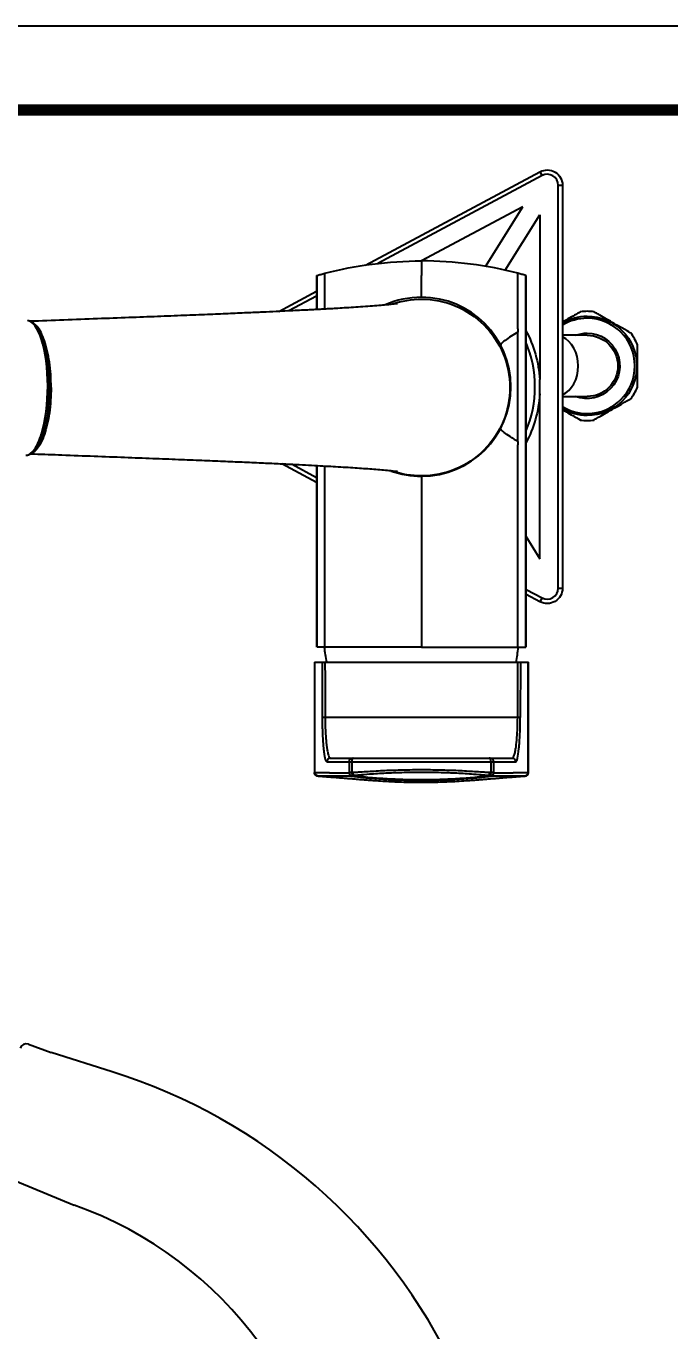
# Model space of a CAD drawing. Extents: x 0 to 1128, y 0 to 827.
# Drawn here: x 632.9 to 780.2, y 528 to 826.8 of the extents above; entities that cross this region are included whole.
import ezdxf

# ---------------------------------------------------------------- set-up
doc = ezdxf.new("R2010")
doc.units = 0
doc.header["$LTSCALE"] = 10
doc.header["$MEASUREMENT"] = 0
doc.header["$PDMODE"] = 3
doc.header["$PDSIZE"] = -10
doc.layers.get('0').update_dxf_attribs({"linetype": 'CONTINUOUS'})
doc.layers.get('DEFPOINTS').update_dxf_attribs({"linetype": 'CONTINUOUS'})
doc.layers.add('1', color=7, linetype='CONTINUOUS')
doc.layers.add('6', color=2, linetype='CONTINUOUS')
doc.layers.add('보조선', color=2, linetype='CONTINUOUS', lineweight=25)
doc.styles.add('Daelim Dimension', font='')
doc.styles.get('Daelim Dimension').set_extended_font_data('나눔고딕')
doc.dimstyles.new('DEFAULT', dxfattribs={"dimscale": 2, "dimtxt": 2, "dimasz": 2, "dimexe": 0, "dimexo": 2, "dimgap": 1, "dimtad": 1, "dimdec": 0, "dimzin": 9, "dimdsep": 46, "dimtxsty": 'Daelim Dimension', "dimcen": 0.5, "dimclrd": 5, "dimclre": 5, "dimclrt": 256, "dimadec": 1, "dimazin": 0, "dimtfac": 1, "dimtdec": 0, "dimtix": 1, "dimtmove": 0, "dimatfit": 3, "dimfxl": 1, "dimtolj": 1, "dimtzin": 1, "dimlwd": 9, "dimlwe": 9, "dimarcsym": 0})

# ---------------------------------------------------------------- blocks, each defined once
blk = doc.blocks.new('*D1')
at = {"color": 5, "lineweight": 9, "ltscale": 0.5, "transparency": 16777216}
for p, q in [((492.45, 580.88), (492.45, 298.67)), ((723.36, 341.56), (723.36, 298.67)), ((496.45, 298.67), (719.36, 298.67))]:
    blk.add_line(p, q, dxfattribs=at)
at = {"color": 5, "ltscale": 0.5, "transparency": 16777216}
for points in [[(496.45, 299.33), (496.45, 298), (492.45, 298.67)], [(719.36, 299.33), (719.36, 298), (723.36, 298.67)]]:
    blk.add_solid(points, dxfattribs=at)
at = {"layer": 'DEFPOINTS', "color": 0, "ltscale": 0.5, "transparency": 16777216}
for p in [(492.45, 584.88), (723.36, 345.56), (723.36, 298.67)]:
    blk.add_point(p, dxfattribs=at)
at = {"color": 7, "ltscale": 0.5, "transparency": 16777216, "insert": (607.9, 306.12), "char_height": 10, "attachment_point": 5, "style": 'Daelim Dimension'}
blk.add_mtext('\\A1;231', dxfattribs=at)
blk = doc.blocks.new('*D4')
at = {"color": 5, "lineweight": 9, "ltscale": 0.5, "transparency": 16777216}
for p, q in [((488.45, 584.88), (412.09, 584.88)), ((412.09, 349.56), (412.09, 580.88)), ((691.97, 345.56), (412.09, 345.56))]:
    blk.add_line(p, q, dxfattribs=at)
at = {"color": 5, "ltscale": 0.5, "transparency": 16777216}
for points in [[(411.43, 580.88), (412.76, 580.88), (412.09, 584.88)], [(411.43, 349.56), (412.76, 349.56), (412.09, 345.56)]]:
    blk.add_solid(points, dxfattribs=at)
at = {"layer": 'DEFPOINTS', "color": 0, "ltscale": 0.5, "transparency": 16777216}
for p in [(412.09, 584.88), (492.45, 584.88), (695.97, 345.56)]:
    blk.add_point(p, dxfattribs=at)
at = {"color": 7, "ltscale": 0.5, "transparency": 16777216, "insert": (404.64, 465.22), "char_height": 10, "attachment_point": 5, "rotation": 90, "style": 'Daelim Dimension'}
blk.add_mtext('\\A1;239', dxfattribs=at)

msp = doc.modelspace()

# ---------------------------------------------------------------- linework, layer by layer
at = {"ltscale": 0.5}
msp.add_lwpolyline([(0, 0), (1128.4, 0), (1128.4, 826.8), (0, 826.8)], close=True, dxfattribs=at)
at = {"color": 5, "linetype": 'ByBlock', "lineweight": 200, "const_width": 2.6}
msp.add_lwpolyline([(18.14, 35.4), (1110.14, 35.4), (1110.14, 807.6), (18.14, 807.6)], close=True, dxfattribs=at)
at = {"layer": '1', "color": 7, "linetype": 'Continuous'}
for p, q in [((710.55, 772.08), (750.51, 793.45)), ((750.98, 792.57), (713.37, 772.45)), ((750.51, 793.45), (750.98, 792.57)), ((754.66, 698.05), (754.66, 790.36)), ((754.66, 790.36), (755.66, 790.36)), ((755.66, 790.36), (755.66, 698.05)), ((746.55, 785.43), (723.35, 773.03)), ((738.03, 771.78), (746.55, 785.43)), ((742.54, 770.89), (750.46, 783.58)), ((750.46, 783.58), (750.46, 745.85)), ((690.7, 761.45), (699.38, 766.1)), ((699.38, 764.96), (693.03, 761.57)), ((761.33, 755.98), (755.66, 755.98)), ((750.46, 704.83), (750.46, 742.56)), ((755.66, 741.98), (761.33, 741.98)), ((699.38, 722.31), (691.44, 726.56)), ((693.76, 726.45), (699.38, 723.45)), ((747.25, 709.98), (750.46, 704.83)), ((747.34, 697.79), (750.98, 695.84)), ((750.51, 694.96), (747.34, 696.66)), ((754.66, 698.05), (755.66, 698.05)), ((750.98, 695.84), (750.51, 694.96)), ((698.86, 681.13), (698.86, 655.82)), ((698.86, 681.13), (698.96, 681.13)), ((698.96, 655.86), (698.96, 681.13)), ((698.96, 681.13), (700.7, 681.13)), ((700.72, 668.45), (700.7, 681.13)), ((700.7, 681.13), (701.29, 681.13)), ((701.29, 681.13), (745.43, 681.13)), ((745.43, 681.13), (746.02, 681.13)), ((746.02, 681.13), (745.99, 668.45)), ((746.02, 681.13), (747.75, 681.13)), ((747.75, 681.13), (747.75, 655.86)), ((747.75, 681.13), (747.86, 681.13)), ((747.86, 655.82), (747.86, 681.13)), ((745.4, 668.46), (701.31, 668.46)), ((701.74, 658.33), (706.8, 658.33)), ((702.53, 659.13), (707.59, 659.13)), ((706.8, 658.33), (706.8, 655.82)), ((706.8, 658.33), (707.4, 658.33)), ((707.4, 658.33), (707.4, 655.83)), ((707.4, 658.33), (739.31, 658.33)), ((707.88, 659.13), (738.84, 659.13)), ((739.12, 659.13), (744.18, 659.13)), ((739.31, 655.83), (739.31, 658.33)), ((739.31, 658.33), (739.92, 658.33)), ((739.92, 655.82), (739.92, 658.33)), ((739.92, 658.33), (744.98, 658.33)), ((698.97, 655.86), (698.96, 655.86)), ((747.75, 655.86), (747.75, 655.86)), ((652.56, 587.33), (638.58, 591.76)), ((628.22, 563.28), (643.89, 556.79))]:
    msp.add_line(p, q, dxfattribs=at)
at = {"layer": '1', "color": 7, "linetype": 'Continuous', "extrusion": (0, 0, -1)}
for centre, radius, start, end in [((-752.16, 790.36), 3.5, 61.8547, 180), ((-761.31, 748.98), 11.38, 60.238, 90), ((-761.31, 748.98), 11.38, 90, 270), ((-723.36, 744.2), 27.15, 151.6396, 176.5223), ((-761.28, 748.98), 7.5, 90, 291.0375), ((-761.28, 748.98), 7.5, 68.9569, 90), ((-761.33, 748.98), 7, 90, 270), ((-723.36, 744.2), 27.15, 183.4777, 208.3604), ((-761.31, 748.98), 11.38, 270, 299.756), ((-752.16, 698.05), 3.5, 180, 298.1453), ((-723.36, 685.96), 22.2, 347.4211, 356.2963)]:
    msp.add_arc(centre, radius, start, end, dxfattribs=at)
at = {"layer": '1', "color": 7, "linetype": 'Continuous'}
for centre, radius, start, end in [((752.16, 790.36), 2.5, 0, 118.1453), ((723.36, 744.2), 20.5, 90, 113.9293), ((723.36, 744.2), 20.5, 270, 90), ((761.31, 748.98), 10.91, 90, 121.174), ((761.31, 748.98), 12.5, 90, 97.2442), ((761.31, 748.98), 12.5, 82.7435, 90), ((761.31, 748.98), 10.91, 270, 90), ((761.31, 748.98), 12.5, 22.7337, 37.1531), ((723.36, 744.2), 26, 336.7664, 23.2336), ((723.36, 744.2), 27.15, 356.5223, 3.4777), ((761.31, 748.98), 12.5, 322.8073, 337.1081), ((761.31, 748.98), 10.91, 238.8199, 270), ((761.31, 748.98), 12.5, 262.7435, 277.246), ((723.36, 744.2), 20.5, 250.3017, 270), ((752.16, 698.05), 2.5, 241.8547, 0), ((723.36, 685.96), 22.2, 347.4211, 356.2963)]:
    msp.add_arc(centre, radius, start, end, dxfattribs=at)
for centre, major_axis, ratio, start_param, end_param in [((633.4, 744.87), (0, 14), 0.34202, 4.420417, 5.576622), ((753.97, 748.98), (0, 7), 0.75471, 3.467238, 5.957441), ((702.53, 658.33), (0, -0.8), 0.995674, 3.138794, 4.712389), ((707.59, 658.33), (0, 0.8), 0.995674, 0, 1.570796), ((707.88, 658.33), (0, -0.8), 0.590907, 3.141593, 4.712389), ((738.84, 658.33), (0, 0.8), 0.590907, 4.712389, 6.283185), ((739.12, 658.33), (0, -0.8), 0.995674, 1.570796, 3.141593), ((744.18, 658.33), (0, 0.8), 0.995674, 4.712389, 6.283185), ((699.76, 655.86), (0.013, 0.8), 0.995674, 1.587644, 3.075009), ((699.77, 655.86), (0.013, 0.8), 0.995674, 1.587385, 3.074858), ((746.95, 655.86), (0.014, -0.8), 0.995672, 0.066592, 1.553915), ((746.96, 655.86), (0.014, -0.8), 0.995672, 0.066439, 1.553915)]:
    msp.add_ellipse(centre, major_axis=major_axis, ratio=ratio, start_param=start_param, end_param=end_param, dxfattribs=at)
for points, degree in [([(701.26, 770.18), (708.31, 772.03), (715.82, 773.03), (723.36, 773.03)], 3), ([(723.36, 773.03), (723.36, 771.92), (723.36, 770.81), (723.36, 769.7)], 3), ([(745.46, 770.18), (738.4, 772.03), (730.9, 773.03), (723.36, 773.03)], 3), ([(699.38, 769.66), (699.4, 769.67), (699.43, 769.68), (699.47, 769.69)], 3), ([(699.47, 761.89), (699.47, 769.69)], 1), ([(701.26, 761.99), (701.26, 770.18)], 1), ([(745.46, 757.49), (745.46, 770.18)], 1), ([(747.25, 684.53), (747.25, 769.69)], 1), ([(747.34, 769.66), (747.32, 769.67), (747.29, 769.68), (747.25, 769.69)], 3), ([(745.46, 757.49), (745.46, 757.24), (745.46, 756.98), (745.46, 756.72)], 3), ([(638.12, 741.93), (638.15, 742.62), (638.14, 743.31)], 2), ([(745.46, 731.69), (745.46, 731.43), (745.46, 731.17), (745.46, 730.92)], 3), ([(745.46, 684.53), (745.46, 730.92)], 1), ([(699.47, 684.53), (699.47, 726.16)], 1), ([(701.26, 684.53), (701.26, 726.06)], 1), ([(723.36, 718.7), (723.36, 707.31), (723.36, 695.92), (723.36, 684.53)], 3), ([(701.26, 684.53), (699.47, 684.53)], 1), ([(745.46, 684.53), (747.25, 684.53)], 1), ([(701.29, 681.13), (701.29, 679.72), (701.3, 676.9), (701.31, 672.68), (701.31, 669.87), (701.31, 668.46)], 3), ([(745.4, 668.46), (745.41, 669.87), (745.41, 672.68), (745.42, 676.9), (745.42, 679.72), (745.43, 681.13)], 3), ([(707.59, 659.13), (707.6, 659.13), (707.63, 659.13), (707.73, 659.13), (707.82, 659.13), (707.88, 659.13)], 3), ([(739.12, 659.13), (739.12, 659.13), (739.09, 659.13), (738.99, 659.13), (738.9, 659.13), (738.84, 659.13)], 3), ([(699.69, 655.06), (699.64, 655.06), (699.61, 655.06), (699.6, 655.07)], 3), ([(699.61, 655.07), (702.68, 654.83)], 1), ([(699.7, 655.06), (699.7, 655.06), (699.7, 655.06), (699.69, 655.06)], 3), ([(702.65, 654.83), (701.66, 654.9), (700.68, 654.98), (699.7, 655.06)], 3), ([(706.87, 655.82), (706.85, 655.82), (706.82, 655.82), (706.8, 655.82)], 3), ([(706.87, 655.82), (706.87, 655.47), (707.2, 655.07), (707.53, 655.03)], 3), ([(707.4, 655.83), (707.51, 655.83), (707.61, 655.84), (707.72, 655.84)], 3), ([(707.4, 655.83), (707.4, 655.54), (707.53, 655.21), (707.69, 655.09)], 3), ([(707.53, 655.03), (707.51, 655.03), (707.49, 655.03), (707.49, 655.03)], 3), ([(707.53, 655.03), (707.57, 655.02), (707.6, 655.02), (707.64, 655.01)], 3), ([(707.69, 655.09), (707.78, 655.11), (707.87, 655.13), (707.96, 655.15)], 3), ([(738.75, 655.15), (738.85, 655.13), (738.94, 655.11), (739.03, 655.09)], 3), ([(739, 655.84), (739.1, 655.84), (739.21, 655.83), (739.31, 655.83)], 3), ([(739.23, 655.03), (739.22, 655.03), (739.21, 655.03), (739.19, 655.03)], 3), ([(739.92, 655.82), (739.89, 655.82), (739.87, 655.82), (739.84, 655.82)], 3), ([(744.03, 654.83), (747.11, 655.07)], 1), ([(744.08, 654.83), (745.06, 654.9), (746.04, 654.98), (747.02, 655.06)], 3), ([(747.12, 655.07), (747.11, 655.06), (747.07, 655.06), (747.02, 655.06)], 3), ([(747.02, 655.06), (747.02, 655.06), (747.02, 655.06), (747.02, 655.06)], 3)]:
    msp.add_open_spline(points, degree=degree, dxfattribs=at)
for points, degree, knots in [([(699.38, 769.68), (699.38, 768.75), (699.38, 766.16), (699.38, 763.56), (699.38, 761.89)], 3, [0, 0, 0, 0, 0.35557, 1, 1, 1, 1]), ([(699.47, 769.69), (699.77, 769.77), (700.06, 769.86), (700.66, 770.02), (700.96, 770.1), (701.26, 770.18)], 3, [0, 0, 0, 0, 0.5, 0.5, 1, 1, 1, 1]), ([(723.36, 764.7), (723.36, 764.7), (723.36, 764.81), (723.36, 765.3), (723.36, 765.68), (723.36, 766.66), (723.36, 767.25), (723.36, 768.48), (723.36, 769.12), (723.36, 769.7)], 3, [0, 0, 0, 0, 0.25, 0.25, 0.5, 0.5, 0.75, 0.75, 1, 1, 1, 1]), ([(747.25, 769.69), (746.95, 769.77), (746.65, 769.86), (746.06, 770.02), (745.76, 770.1), (745.46, 770.18)], 3, [0, 0, 0, 0, 0.5, 0.5, 1, 1, 1, 1]), ([(747.34, 684.53), (747.34, 686.74), (747.34, 690.99), (747.34, 697.09), (747.34, 702.63), (747.34, 707.63), (747.34, 712.05), (747.34, 715.9), (747.34, 719.2), (747.34, 722.11), (747.34, 725.15), (747.34, 728.72), (747.34, 733.09), (747.34, 738.15), (747.34, 743.89), (747.34, 750.33), (747.34, 757.46), (747.34, 763.99), (747.34, 768.14), (747.34, 769.68)], 3, [0, 0, 0, 0, 0.078082, 0.149686, 0.214815, 0.273466, 0.325641, 0.37058, 0.409271, 0.441715, 0.473086, 0.51629, 0.567595, 0.627001, 0.694507, 0.770115, 0.853823, 0.945632, 1, 1, 1, 1]), ([(717.87, 763.23), (717.87, 763.23), (717.81, 763.23), (717.41, 763.17), (716.63, 763.08), (715.54, 762.97), (714.06, 762.83), (712.19, 762.68), (710.07, 762.52), (707.91, 762.38), (705.82, 762.25), (703.93, 762.14), (702.26, 762.04), (700.86, 761.97), (699.59, 761.9), (698.29, 761.83), (696.78, 761.75), (694.92, 761.66), (692.68, 761.55), (690.02, 761.42), (686.89, 761.28), (683.25, 761.12), (679.05, 760.93), (674.28, 760.73), (668.89, 760.52), (662.9, 760.28), (656.29, 760.03), (649.08, 759.76), (641.49, 759.47), (636.33, 759.28), (633.74, 759.19)], 3, [0, 0, 0, 0, 0.0176939, 0.0447293, 0.0741027, 0.1075082, 0.1449631, 0.186451, 0.2272844, 0.2640527, 0.2967479, 0.325362, 0.347528, 0.3664071, 0.3819955, 0.3968645, 0.4155063, 0.437569, 0.4633534, 0.4928619, 0.5260972, 0.5637688, 0.6053115, 0.6507297, 0.7000277, 0.7532117, 0.8092375, 0.8692858, 0.9328165, 0.996683, 0.996683, 0.996683, 0.996683]), ([(716.73, 763.16), (718.86, 763.89), (723.76, 764.72), (731.32, 763.22), (738.06, 758.72), (742.56, 751.98), (743.62, 746.68), (743.62, 744.03)], 3, [0, 0, 0, 0, 0.17525, 0.381438, 0.587625, 0.793813, 1, 1, 1, 1]), ([(637.81, 744.37), (637.81, 748.36), (637.31, 752.24), (635.59, 757.59), (634.43, 759.2), (633.21, 759.35)], 3, [0, 0, 0, 0, 0.520698, 0.520698, 1, 1, 1, 1]), ([(636.7, 754.97), (636.59, 755.3), (636.34, 756.01), (635.9, 756.97), (635.38, 757.84), (634.84, 758.5), (634.27, 758.98), (633.82, 759.21), (633.56, 759.28), (633.5, 759.29)], 3, [0, 0, 0, 0, 0.14072, 0.313657, 0.485184, 0.65764, 0.811019, 0.957804, 1, 1, 1, 1]), ([(638.59, 744.03), (638.59, 746.01), (638.32, 749.97), (637.16, 755.02), (635.58, 758.11), (634.41, 758.96), (633.9, 759.1)], 3, [0, 0, 0, 0, 0.2130924, 0.4261849, 0.6392773, 0.7999105, 0.7999105, 0.7999105, 0.7999105]), ([(759.8, 761.39), (759.8, 761.39), (759.65, 761.31), (758.91, 760.88), (758.04, 760.38), (756.53, 759.51), (756.11, 759.26), (755.69, 759.02)], 3, [0, 0, 0, 0, 0.315894, 0.315894, 0.823721, 0.823721, 1, 1, 1, 1]), ([(771.3, 756.49), (771.3, 756.49), (771.25, 756.52), (770.86, 756.75), (770.21, 757.12), (768.21, 758.28), (766.87, 759.05), (764.6, 760.36), (763.72, 760.87), (762.96, 761.31), (762.82, 761.39), (762.81, 761.39)], 3, [0, 0, 0, 0, 0.093887, 0.093887, 0.344132, 0.344132, 0.594377, 0.594377, 0.844622, 0.844622, 1, 1, 1, 1]), ([(745.46, 756.72), (744.93, 756.41), (744.4, 756.09), (743.38, 755.44), (742.9, 755.11), (742.14, 754.54), (741.86, 754.29), (741.53, 753.92), (741.48, 753.79), (741.52, 753.72)], 3, [0, 0, 0, 0, 0.233022, 0.233022, 0.488681, 0.488681, 0.744341, 0.744341, 1, 1, 1, 1]), ([(745.46, 731.69), (745.44, 735.53), (745.44, 739.37), (745.44, 745.47), (745.44, 747.72), (745.45, 752.22), (745.45, 754.47), (745.46, 756.72)], 3, [0, 0, 0, 0, 0.460502, 0.460502, 0.730214, 0.730214, 1, 1, 1, 1]), ([(636.75, 753.84), (636.75, 753.83), (636.75, 753.83), (637.62, 751.12), (638.12, 747.36), (638.11, 743.51)], 3, [0, 0, 0, 0, 0.002618, 0.002618, 1, 1, 1, 1]), ([(772.81, 744.09), (772.81, 744.09), (772.81, 744.09), (772.81, 744.08), (772.81, 744.52), (772.81, 746.21), (772.81, 747.55), (772.81, 750.37), (772.81, 751.72), (772.81, 753.45), (772.81, 753.88), (772.81, 753.88), (772.81, 753.88), (772.81, 753.88)], 3, [0, 0, 0, 0, 0.00054, 0.00054, 0.25038, 0.25038, 0.500221, 0.500221, 0.750061, 0.750061, 0.999901, 0.999901, 1, 1, 1, 1]), ([(632.82, 728.51), (632.84, 728.51), (632.86, 728.51), (633.54, 728.57), (634.2, 729.05), (635.41, 730.75), (635.95, 731.96), (637.31, 736.45), (637.81, 740.39), (637.81, 744.37)], 3, [0, 0, 0, 0, 0.007198, 0.007198, 0.255398, 0.255398, 0.503599, 0.503599, 1, 1, 1, 1]), ([(638.59, 744.03), (638.59, 742.04), (638.32, 738.08), (637.34, 733.83), (636.53, 731.91), (636.24, 731.34), (635.57, 730.08), (634.81, 729.25), (633.96, 728.85)], 3, [0, 0, 0, 0, 0.39557, 0.791139, 1, 1, 1, 1.460432, 1.460432, 1.460432, 1.460432]), ([(638.11, 743.51), (638.11, 739.66), (637.63, 735.85), (636.66, 733.38), (636.66, 733.38), (636.66, 733.38)], 3, [0, 0, 0, 0, 0.972881, 0.972881, 1, 1, 1, 1]), ([(743.62, 744.03), (743.62, 741.37), (742.56, 736.07), (738.06, 729.33), (731.32, 724.83), (723.77, 723.33), (718.87, 724.16), (716.74, 724.89)], 3, [0, 0, 0, 0, 0.206237, 0.412473, 0.61871, 0.824947, 1, 1, 1, 1]), ([(762.81, 736.58), (762.81, 736.58), (762.96, 736.66), (763.7, 737.09), (764.57, 737.59), (766.81, 738.88), (768.18, 739.67), (770.18, 740.83), (770.85, 741.22), (771.24, 741.44), (771.3, 741.47), (771.3, 741.48)], 3, [0, 0, 0, 0, 0.155626, 0.155626, 0.405807, 0.405807, 0.655988, 0.655988, 0.906169, 0.906169, 1, 1, 1, 1]), ([(755.63, 738.98), (756.06, 738.74), (756.48, 738.49), (758.01, 737.61), (758.89, 737.1), (759.65, 736.66), (759.79, 736.58), (759.8, 736.58)], 3, [0, 0, 0, 0, 0.17738, 0.17738, 0.684904, 0.684904, 1, 1, 1, 1]), ([(632.91, 728.52), (633.08, 728.53), (633.45, 728.61), (634.01, 728.9), (634.58, 729.37), (635.13, 730.03), (635.65, 730.87), (636.13, 731.89), (636.47, 732.74), (636.63, 733.27), (636.66, 733.38)], 3, [0, 0, 0, 0, 0.1057, 0.235873, 0.371015, 0.515429, 0.664315, 0.813351, 0.963924, 1, 1, 1, 1]), ([(745.46, 731.69), (745.43, 731.7), (745.41, 731.72), (745.23, 731.82), (745.08, 731.91), (744.63, 732.17), (744.34, 732.35), (743.5, 732.88), (743, 733.23), (742.19, 733.83), (741.89, 734.09), (741.54, 734.48), (741.48, 734.62), (741.52, 734.69)], 3, [0, 0, 0, 0, 0.01107, 0.01107, 0.076998, 0.076998, 0.208856, 0.208856, 0.47257, 0.47257, 0.736285, 0.736285, 1, 1, 1, 1]), ([(633.9, 728.86), (634.2, 728.85), (634.5, 728.84), (634.8, 728.82), (636.89, 728.75), (641.44, 728.58), (648.34, 728.32), (655.31, 728.06), (661.77, 727.81), (667.66, 727.58), (673.03, 727.37), (677.88, 727.17), (682.43, 726.97), (686.63, 726.78), (690.48, 726.61), (693.85, 726.45), (696.84, 726.3), (699.55, 726.16), (702.02, 726.02), (704.39, 725.89), (706.61, 725.75), (708.72, 725.62), (710.69, 725.48), (712.57, 725.34), (714.36, 725.19), (715.79, 725.06), (716.83, 724.95), (717.46, 724.87), (717.84, 724.82), (717.87, 724.81), (717.87, 724.81)], 3, [-0.007527, -0.007527, -0.007527, -0.007527, 0, 0, 0, 0.052933, 0.115119, 0.17456, 0.230622, 0.283603, 0.333507, 0.380339, 0.424102, 0.470363, 0.512626, 0.550905, 0.586741, 0.6213, 0.654582, 0.686586, 0.722311, 0.756299, 0.790403, 0.827828, 0.868621, 0.912233, 0.942634, 0.969801, 0.994025, 1, 1, 1, 1]), ([(699.38, 726.17), (699.38, 725.85), (699.38, 723.85), (699.38, 719.94), (699.38, 714.19), (699.38, 707.75), (699.38, 700.62), (699.38, 692.8), (699.38, 687.36), (699.38, 684.53)], 3, [0, 0, 0, 0, 0.022605, 0.144089, 0.282139, 0.436755, 0.607937, 0.795686, 1, 1, 1, 1]), ([(723.36, 723.7), (723.36, 723.7), (723.36, 723.6), (723.36, 723.1), (723.36, 722.72), (723.36, 721.73), (723.36, 721.13), (723.36, 720.2), (723.36, 719.89), (723.36, 719.42), (723.36, 719.27), (723.36, 718.97), (723.36, 718.83), (723.36, 718.7)], 3, [0, 0, 0, 0, 0.251477, 0.251477, 0.502953, 0.502953, 0.75443, 0.75443, 0.880168, 0.880168, 0.943037, 0.943037, 1, 1, 1, 1]), ([(723.36, 684.53), (722.9, 684.53), (722.42, 684.53), (721.49, 684.53), (721.02, 684.53), (719.62, 684.53), (718.68, 684.53), (715.88, 684.53), (714.01, 684.53), (708.47, 684.53), (704.82, 684.53), (701.26, 684.53)], 3, [0, 0, 0, 0, 0.062875, 0.062875, 0.125751, 0.125751, 0.251501, 0.251501, 0.503002, 0.503002, 1, 1, 1, 1]), ([(723.36, 684.53), (723.81, 684.53), (724.29, 684.53), (725.22, 684.53), (725.68, 684.53), (727.08, 684.53), (728.01, 684.53), (730.8, 684.53), (732.66, 684.53), (738.2, 684.53), (741.87, 684.53), (745.46, 684.53)], 3, [0, 0, 0, 0, 0.0625, 0.0625, 0.125, 0.125, 0.25, 0.25, 0.5, 0.5, 1, 1, 1, 1]), ([(701.74, 658.33), (701.64, 658.33), (701.54, 658.54), (701.44, 658.74), (701.34, 659.14), (701.25, 659.54), (701.09, 660.67), (701.02, 661.39), (700.95, 662.1), (700.89, 662.94), (700.84, 663.77), (700.8, 664.69), (700.76, 665.59), (700.74, 666.55), (700.72, 667.49), (700.72, 668.45)], 2, [0, 0, 0, 0.125, 0.125, 0.25, 0.25, 0.375, 0.5, 0.5, 0.625, 0.625, 0.75, 0.75, 0.875, 0.875, 1, 1, 1]), ([(701.31, 668.46), (701.32, 668), (701.33, 667.06), (701.38, 665.65), (701.45, 664.26), (701.56, 662.93), (701.69, 661.72), (701.87, 660.62), (702.08, 659.77), (702.23, 659.4), (702.3, 659.3)], 3, [0, 0, 0, 0, 0.103618, 0.212184, 0.326056, 0.44557, 0.571051, 0.699157, 0.857385, 1, 1, 1, 1]), ([(744.41, 659.3), (744.43, 659.34), (744.5, 659.47), (744.66, 659.84), (744.84, 660.59), (745.05, 661.89), (745.23, 663.73), (745.37, 666.06), (745.39, 667.68), (745.4, 668.46)], 3, [0, 0, 0, 0, 0.045926, 0.141876, 0.288647, 0.428859, 0.634659, 0.824519, 1, 1, 1, 1]), ([(744.98, 658.33), (745.01, 658.33), (745.08, 658.35), (745.21, 658.56), (745.44, 659.26), (745.66, 660.8), (745.83, 662.89), (745.92, 664.65), (745.97, 666.21), (745.99, 667.48), (745.99, 668.12), (745.99, 668.45)], 3, [0, 0, 0, 0, 0.058933, 0.131937, 0.262389, 0.517075, 0.642009, 0.764406, 0.883832, 0.939918, 1, 1, 1, 1]), ([(702.3, 659.3), (702.3, 659.3), (702.38, 659.19), (702.45, 659.16), (702.53, 659.13)], 3, [0, 0, 0, 0, 0.004832, 1, 1, 1, 1]), ([(744.18, 659.13), (744.23, 659.14), (744.31, 659.16), (744.38, 659.26), (744.41, 659.3)], 3, [0, 0, 0, 0, 0.657307, 1, 1, 1, 1]), ([(698.86, 655.87), (698.86, 655.77), (698.89, 655.57), (699.06, 655.31), (699.31, 655.12), (699.51, 655.07), (699.61, 655.06)], 3, [0, 0, 0, 0, 0.24124, 0.500097, 0.758906, 1, 1, 1, 1]), ([(698.96, 655.86), (698.94, 655.86), (698.9, 655.86), (698.87, 655.86), (698.86, 655.86), (698.86, 655.86)], 3, [0, 0, 0, 0, 0.380227, 0.760454, 1, 1, 1, 1]), ([(698.97, 655.86), (701.14, 655.83), (702.88, 655.82), (704.97, 655.8), (706.8, 655.82)], 2, [0, 0, 0, 0.5, 0.5, 1, 1, 1]), ([(707.49, 655.03), (706.86, 655.03), (705.57, 655.02), (703.64, 655.02), (701.68, 655.04), (700.36, 655.05), (699.7, 655.06)], 3, [0, 0, 0, 0, 0.241301, 0.488405, 0.7413, 1, 1, 1, 1]), ([(702.65, 654.83), (702.98, 654.81), (703.65, 654.76), (704.65, 654.68), (705.58, 654.6), (706.42, 654.53), (707.16, 654.47), (707.78, 654.41), (708.41, 654.36), (708.93, 654.31), (709.42, 654.27), (709.89, 654.24), (710.47, 654.19), (711.47, 654.11), (713.07, 653.99), (714.9, 653.88), (716.71, 653.78), (718.69, 653.7), (720.91, 653.64), (722.49, 653.63), (723.28, 653.63)], 3, [0, 0, 0, 0, 0.103964, 0.20359, 0.288289, 0.358133, 0.413229, 0.448006, 0.474334, 0.500104, 0.526485, 0.553502, 0.581198, 0.640721, 0.706921, 0.780134, 0.839172, 0.895848, 0.950108, 1, 1, 1, 1]), ([(707.4, 655.83), (707.34, 655.83), (707.23, 655.83), (707.08, 655.83), (706.96, 655.82), (706.9, 655.82), (706.87, 655.82)], 3, [0, 0, 0, 0, 0.252153, 0.502928, 0.752232, 1, 1, 1, 1]), ([(707.69, 655.09), (707.66, 655.09), (707.6, 655.08), (707.54, 655.04), (707.53, 655.03), (707.53, 655.03)], 3, [0, 0, 0, 0, 0.257942, 0.537776, 1, 1, 1, 1]), ([(707.64, 655.01), (707.79, 655), (708.15, 654.95), (708.99, 654.85), (709.94, 654.75), (710.96, 654.65), (712.12, 654.54), (713.71, 654.41), (715.8, 654.27), (718.11, 654.16), (720.66, 654.08), (722.43, 654.07), (723.36, 654.06)], 3, [0, 0, 0, 0, 0.030796, 0.072662, 0.166094, 0.217705, 0.272576, 0.392074, 0.524584, 0.670082, 0.827507, 1, 1, 1, 1]), ([(723.36, 656.45), (722.67, 656.45), (721.23, 656.44), (718.4, 656.39), (715.63, 656.3), (713.02, 656.16), (711.16, 656.04), (709.68, 655.95), (708.54, 655.88), (707.99, 655.85), (707.72, 655.84)], 3, [0, 0, 0, 0, 0.124161, 0.258536, 0.511212, 0.635522, 0.758424, 0.87991, 0.940132, 1, 1, 1, 1]), ([(723.36, 655.88), (722.57, 655.88), (721.06, 655.87), (718.92, 655.83), (717, 655.76), (714.48, 655.65), (711.82, 655.48), (709.44, 655.28), (708.33, 655.19), (707.96, 655.15)], 3, [0, 0, 0, 0, 0.143267, 0.274292, 0.393144, 0.499837, 0.749576, 0.916299, 1, 1, 1, 1]), ([(707.96, 655.15), (708.46, 655.1), (709.68, 654.95), (712.19, 654.69), (715.42, 654.46), (719.32, 654.28), (721.95, 654.25), (723.36, 654.24)], 3, [0, 0, 0, 0, 0.100852, 0.250062, 0.50003, 0.73195, 1, 1, 1, 1]), ([(739, 655.84), (738.72, 655.85), (738.18, 655.88), (737.04, 655.95), (735.56, 656.04), (733.69, 656.16), (731.09, 656.3), (728.31, 656.39), (725.49, 656.44), (724.05, 656.45), (723.36, 656.45)], 3, [0, 0, 0, 0, 0.059923, 0.120192, 0.241751, 0.364697, 0.489022, 0.74164, 0.875849, 1, 1, 1, 1]), ([(738.75, 655.15), (738.38, 655.19), (737.28, 655.28), (734.9, 655.48), (731.63, 655.68), (727.62, 655.85), (724.87, 655.87), (723.36, 655.88)], 3, [0, 0, 0, 0, 0.083735, 0.250523, 0.500361, 0.72581, 1, 1, 1, 1]), ([(723.36, 654.24), (724.32, 654.25), (726.16, 654.26), (728.77, 654.34), (731.72, 654.49), (734.53, 654.69), (737.03, 654.95), (738.26, 655.1), (738.75, 655.15)], 3, [0, 0, 0, 0, 0.182703, 0.349415, 0.500025, 0.749966, 0.899141, 1, 1, 1, 1]), ([(723.36, 654.06), (724.29, 654.07), (726.06, 654.08), (728.61, 654.16), (730.92, 654.27), (733.01, 654.41), (734.6, 654.54), (735.76, 654.65), (736.78, 654.75), (737.73, 654.85), (738.61, 654.96), (739, 655.01), (739.19, 655.03)], 3, [0, 0, 0, 0, 0.171223, 0.327378, 0.471742, 0.603211, 0.721761, 0.776192, 0.827386, 0.920055, 0.961575, 1, 1, 1, 1]), ([(723.36, 653.63), (724.13, 653.63), (725.65, 653.64), (727.77, 653.69), (729.72, 653.77), (731.63, 653.86), (733.56, 653.99), (735.25, 654.11), (736.28, 654.19), (736.88, 654.24), (737.35, 654.28), (737.84, 654.32), (738.36, 654.36), (738.98, 654.42), (739.6, 654.47), (740.33, 654.53), (741.17, 654.6), (742.09, 654.68), (743.08, 654.76), (743.74, 654.81), (744.08, 654.83)], 3, [0, 0, 0, 0, 0.047765, 0.099137, 0.156343, 0.217846, 0.29357, 0.361447, 0.421853, 0.449745, 0.476848, 0.50321, 0.528852, 0.55497, 0.589492, 0.644208, 0.713589, 0.797741, 0.896736, 1, 1, 1, 1]), ([(739.19, 655.03), (739.19, 655.03), (739.18, 655.04), (739.15, 655.07), (739.07, 655.08), (739.03, 655.09)], 3, [0, 0, 0, 0, 0.314025, 0.606298, 1, 1, 1, 1]), ([(747.02, 655.06), (746.35, 655.05), (745.04, 655.04), (743.08, 655.02), (741.14, 655.02), (739.86, 655.03), (739.23, 655.03)], 3, [0, 0, 0, 0, 0.2587, 0.511595, 0.758699, 1, 1, 1, 1]), ([(739.84, 655.82), (739.81, 655.82), (739.76, 655.82), (739.64, 655.83), (739.49, 655.83), (739.37, 655.83), (739.31, 655.83)], 3, [0, 0, 0, 0, 0.247774, 0.49708, 0.747852, 1, 1, 1, 1]), ([(739.92, 655.82), (741.75, 655.8), (743.83, 655.82), (745.57, 655.83), (747.75, 655.86)], 2, [0, 0, 0, 0.5, 0.5, 1, 1, 1]), ([(747.11, 655.06), (747.21, 655.07), (747.4, 655.12), (747.66, 655.31), (747.82, 655.57), (747.86, 655.77), (747.86, 655.87)], 3, [0, 0, 0, 0, 0.241065, 0.499843, 0.758701, 1, 1, 1, 1]), ([(747.12, 655.07), (747.3, 655.08), (747.5, 655.17), (747.79, 655.47), (747.86, 655.68), (747.86, 655.86)], 3, [0, 0, 0, 0, 0.5, 0.5, 1, 1, 1, 1]), ([(747.86, 655.86), (747.86, 655.86), (747.85, 655.86), (747.82, 655.86), (747.78, 655.86), (747.75, 655.86)], 3, [0, 0, 0, 0, 0.239529, 0.619778, 1, 1, 1, 1])]:
    msp.add_open_spline(points, degree=degree, knots=knots, dxfattribs=at)
for points, weights in [([(701.31, 668.46), (700.99, 668.46), (700.76, 668.45), (700.72, 668.45)], [1.17157542485, 0.996782204585, 0.955542506964, 1.04785633199]), ([(745.99, 668.45), (745.96, 668.45), (745.73, 668.46), (745.4, 668.46)], [1.04785700899, 0.955552736012, 0.996772459668, 1.17151617996]), ([(699.6, 655.07), (699.16, 655.1), (698.86, 655.42), (698.86, 655.86)], [1.15338298187, 0.948938937554, 0.948872361063, 1.1531832524]), ([(706.8, 655.82), (706.8, 655.4), (707.07, 655.09), (707.49, 655.03)], [1.14065037164, 0.952524628341, 0.953118411049, 1.14243171977]), ([(707.96, 655.15), (707.82, 655.3), (707.73, 655.55), (707.72, 655.84)], [1.0502370518, 0.971706418494, 0.985245186353, 1.09085335538]), ([(738.75, 655.15), (738.9, 655.3), (738.99, 655.55), (739, 655.84)], [1.0688305365, 0.977037904639, 0.977056491595, 1.06888629737]), ([(739.03, 655.09), (739.21, 655.22), (739.31, 655.5), (739.31, 655.83)], [1.09085398251, 0.969715351517, 0.969715339164, 1.09085394545]), ([(739.84, 655.82), (739.85, 655.4), (739.59, 655.08), (739.19, 655.03)], [1.14244788306, 0.952519207783, 0.952517372332, 1.1424423767]), ([(739.23, 655.03), (739.64, 655.09), (739.92, 655.4), (739.92, 655.82)], [1.1424322236, 0.953164690066, 0.95252476311, 1.14051244274])]:
    msp.add_rational_spline(points, weights, degree=3, dxfattribs=at)
at = {"layer": '6', "color": 7, "linetype": 'Continuous'}
msp.add_line((633.4, 593.61), (638.57, 591.73), dxfattribs=at)
msp.add_arc((632.89, 592.21), 1.5, 70, 160, dxfattribs=at)
at = {"layer": '보조선', "color": 0}
for centre, radius, start, end in [((613.37, 463.05), 130.31, 25.1926, 72.4978), ((614.18, 472.8), 89.09, 1.5951, 70.5229)]:
    msp.add_arc(centre, radius, start, end, dxfattribs=at)

# ---------------------------------------------------------------- dimensions: what is measured, and where the dimension line sits
at = {"color": 5, "ltscale": 0.5}
dim = msp.add_linear_dim(base=(412.09, 584.88), p1=(695.97, 345.56), p2=(492.45, 584.88), angle=90, text='239', dimstyle='DEFAULT', override={"dimtxt": 5, "dimclrd": 5, "dimclre": 5, "dimclrt": 7}, dxfattribs=at)
dim.commit()
dim.dimension.update_dxf_attribs({"geometry": '*D4', "text_midpoint": (404.64, 465.22)})
dim = msp.add_linear_dim(base=(723.36, 298.67), p1=(492.45, 584.88), p2=(723.36, 345.56), text='231', dimstyle='DEFAULT', override={"dimtxt": 5, "dimclrd": 5, "dimclre": 5, "dimclrt": 7}, dxfattribs=at)
dim.commit()
dim.dimension.update_dxf_attribs({"geometry": '*D1', "text_midpoint": (607.9, 306.12)})

doc.saveas('drawing.dxf')
